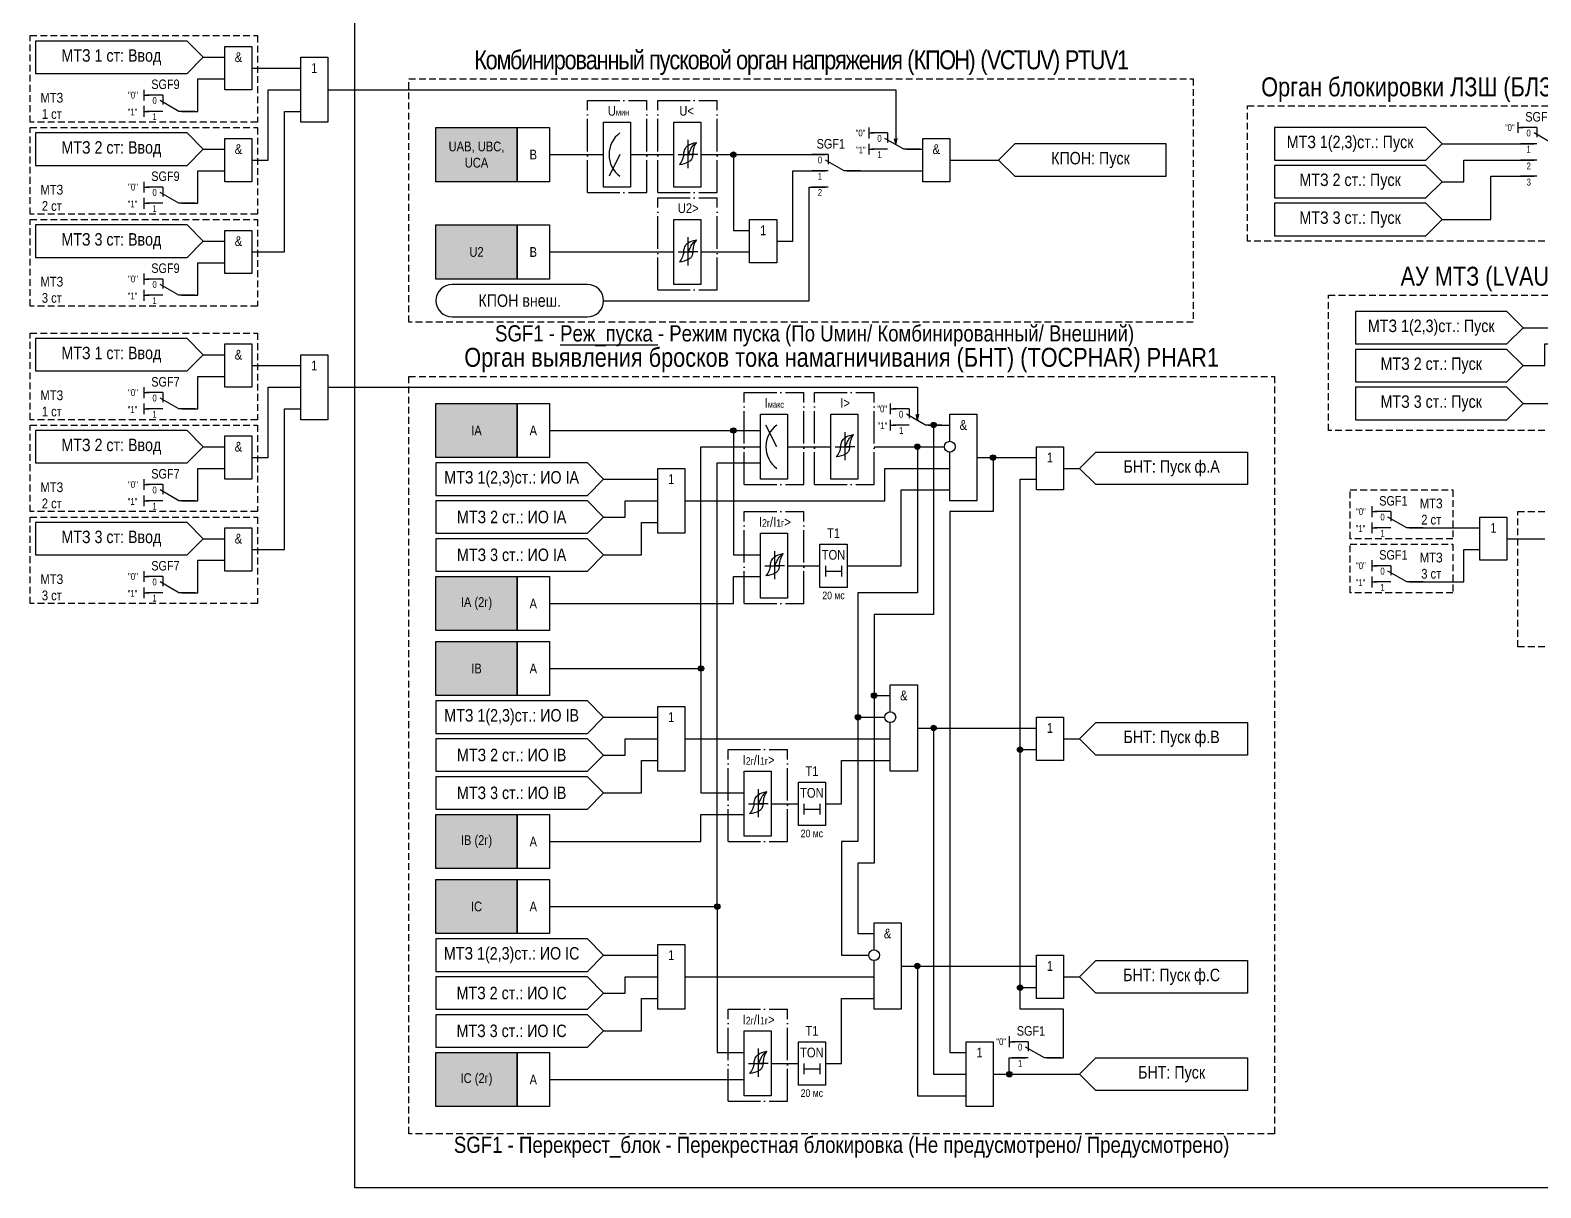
# Model space of a CAD drawing. Header units: millimetres. Extents: x -60 to 2170, y -116 to 657.
# Drawn here: x -60 to 219.2, y 0 to 214 of the extents above; entities that cross this region are included whole.
import ezdxf
from ezdxf.enums import TextEntityAlignment as Align

# ---------------------------------------------------------------- set-up
doc = ezdxf.new("R2010")
doc.units = ezdxf.units.MM
doc.linetypes.add('ACAD_ISO04W100', pattern=[30, 24, -3, 0, -3])
doc.linetypes.add('штриховая2', pattern=[0.375, 0.25, -0.125])
doc.layers.add('TEXT', color=7, linetype='Continuous', lineweight=25)
doc.layers.add('Основная', color=7, linetype='Continuous')
doc.styles.add('1.8_Gost_RD', font='ARIALN.TTF', dxfattribs={"height": 1.8})
doc.styles.add('2.5_Gost_RD', font='ARIALN.TTF', dxfattribs={"height": 2.5})
doc.styles.add('3.5_Gost_RD', font='ARIALN.TTF', dxfattribs={"height": 3.5})
doc.styles.add('Вывод', font='ARIALN.TTF', dxfattribs={"height": 2.5})
doc.styles.add('Компонент', font='ARIALN.TTF', dxfattribs={"height": 3.5})

# ---------------------------------------------------------------- blocks, each defined once
blk = doc.blocks.new('*U958')
at = {"layer": 'Основная', "ltscale": 0.35}
blk.add_line((6, 6), (6, 2.5), dxfattribs=at)
at = {"layer": 'Основная', "color": 0}
blk.add_line((0, 0), (7, 4), dxfattribs=at)
blk = doc.blocks.new('*U1036')
at = {"layer": 'Основная', "color": 0}
for p, q in [((-3, 6), (-9, 6)), ((-3, 0), (-9, 0)), ((9, 0), (3, 0))]:
    blk.add_line(p, q, dxfattribs=at)
at = {"layer": 'Основная', "ltscale": 0.25, "xscale": -1}
blk.add_blockref('*U958', (3, 0), dxfattribs=at)
at = {"layer": 'Основная'}
for tag, height, style, p in [('ОУ', 3.5, 'Компонент', (-2, 10)), ('В1', 2.5, 'Вывод', (-12.99, 6)), ('В2', 2.5, 'Вывод', (-6, 4)), ('В3', 2.5, 'Вывод', (-6, -2))]:
    blk.add_attdef(tag, text='', height=height, dxfattribs=dict(at, style=style)).set_placement(p, align=Align.MIDDLE_CENTER)
blk = doc.blocks.new('*U892')
at = {"layer": 'Основная', "linetype": 'ACAD_ISO04W100', "ltscale": 0.25}
for p, q in [((0, 0), (11, 0)), ((0, -17), (0, 0)), ((11, -17), (11, 0)), ((0, -17), (11, -17))]:
    blk.add_line(p, q, dxfattribs=at)
at = {"layer": 'Основная', "style": 'Компонент'}
blk.add_attdef('ОУ', text='', height=3.5, dxfattribs=at).set_placement((11, 0), align=Align.MIDDLE_CENTER)
blk = doc.blocks.new('Точка')
at = {"ltscale": 100}
h = blk.add_hatch(color=256, dxfattribs=at)
h.dxf.hatch_style = 1
edge = h.paths.add_edge_path()
edge.add_arc((0, 0), 0.5, 0, 360)
blk.add_circle((0, 0), 0.5, dxfattribs=at)
blk = doc.blocks.new('*U1016')
at = {"layer": 'Основная', "color": 0}
for p, q in [((-3, 6), (-9, 6)), ((-3, 0), (-9, 0)), ((9, 0), (3, 0))]:
    blk.add_line(p, q, dxfattribs=at)
at = {"layer": 'Основная', "ltscale": 0.25, "xscale": -1}
blk.add_blockref('*U958', (3, 0), dxfattribs=at)
at = {"layer": 'Основная'}
for tag, height, style, p in [('ОУ', 3.5, 'Компонент', (-2, 10)), ('В1', 2.5, 'Вывод', (-13, 6)), ('В2', 2.5, 'Вывод', (-6, 4)), ('В3', 2.5, 'Вывод', (-6, -2))]:
    blk.add_attdef(tag, text='', height=height, dxfattribs=dict(at, style=style)).set_placement(p, align=Align.MIDDLE_CENTER)
blk = doc.blocks.new('*U985')
at = {"layer": 'Основная', "color": 0}
for p, q in [((-3, 6), (-9, 6)), ((-3, 0), (-9, 0)), ((9, 0), (3, 0))]:
    blk.add_line(p, q, dxfattribs=at)
at = {"layer": 'Основная', "ltscale": 0.25, "xscale": -1}
blk.add_blockref('*U958', (3, 0), dxfattribs=at)
at = {"layer": 'Основная'}
for tag, height, style, p in [('ОУ', 3.5, 'Компонент', (-2, 10)), ('В1', 2.5, 'Вывод', (-14, 6)), ('В2', 2.5, 'Вывод', (-6, 4)), ('В3', 2.5, 'Вывод', (-6, -2))]:
    blk.add_attdef(tag, text='', height=height, dxfattribs=dict(at, style=style)).set_placement(p, align=Align.MIDDLE_CENTER)
blk = doc.blocks.new('*U1028')
at = {"layer": 'Основная', "linetype": 'ACAD_ISO04W100', "ltscale": 0.25}
for p, q in [((0, 0), (11, 0)), ((0, -17), (0, 0)), ((11, -17), (11, 0)), ((0, -17), (11, -17))]:
    blk.add_line(p, q, dxfattribs=at)
at = {"layer": 'Основная', "style": 'Компонент'}
blk.add_attdef('ОУ', text='', height=3.5, dxfattribs=at).set_placement((11, 0), align=Align.MIDDLE_CENTER)

msp = doc.modelspace()

# ---------------------------------------------------------------- hatches: boundary and pattern name
at = {"ltscale": 100, "true_color": 0xf7941d}
h = msp.add_hatch(color=30, dxfattribs=at)
h.dxf.hatch_style = 1
h.paths.add_polyline_path([(15, 196), (30, 196), (30, 186), (15, 186)])
h = msp.add_hatch(color=30, dxfattribs=at)
h.dxf.hatch_style = 1
h.paths.add_polyline_path([(15, 178), (30, 178), (30, 168), (15, 168)])
h = msp.add_hatch(color=30, dxfattribs=at)
h.dxf.hatch_style = 1
h.paths.add_polyline_path([(15, 145), (30, 145), (30, 135), (15, 135)])
h = msp.add_hatch(color=30, dxfattribs=at)
h.dxf.hatch_style = 1
h.paths.add_polyline_path([(15, 113), (30, 113), (30, 103), (15, 103)])
h = msp.add_hatch(color=30, dxfattribs=at)
h.dxf.hatch_style = 1
h.paths.add_polyline_path([(15, 101), (30, 101), (30, 91), (15, 91)])
h = msp.add_hatch(color=30, dxfattribs=at)
h.dxf.hatch_style = 1
h.paths.add_polyline_path([(15, 69), (30, 69), (30, 59), (15, 59)])
h = msp.add_hatch(color=30, dxfattribs=at)
h.dxf.hatch_style = 1
h.paths.add_polyline_path([(15, 57), (30, 57), (30, 47), (15, 47)])
h = msp.add_hatch(color=30, dxfattribs=at)
h.dxf.hatch_style = 1
h.paths.add_polyline_path([(15, 25), (30, 25), (30, 15), (15, 15)])

# ---------------------------------------------------------------- linework, layer by layer
at = {"color": 6, "ltscale": 100}
for p, q in [((-39, 203), (-39, 201)), ((-39, 202), (-38, 202)), ((-39, 200), (-39, 198)), ((-39, 199), (-38, 199)), ((-39, 186), (-39, 184)), ((-39, 185), (-38, 185)), ((-39, 183), (-39, 181)), ((-39, 182), (-38, 182)), ((-39, 169), (-39, 167)), ((-39, 168), (-38, 168)), ((-39, 166), (-39, 164)), ((-39, 165), (-38, 165)), ((-39, 148), (-39, 146)), ((-39, 147), (-38, 147)), ((-39, 145), (-39, 143)), ((-39, 144), (-38, 144)), ((-39, 131), (-39, 129)), ((-39, 130), (-38, 130)), ((-39, 128), (-39, 126)), ((-39, 127), (-38, 127)), ((188, 126), (188, 124)), ((188, 125), (189, 125)), ((188, 123), (188, 121)), ((188, 122), (189, 122)), ((188, 116), (188, 114)), ((188, 115), (189, 115)), ((-39, 114), (-39, 112)), ((-39, 113), (-38, 113)), ((188, 113), (188, 111)), ((188, 112), (189, 112)), ((-39, 111), (-39, 109)), ((-39, 110), (-38, 110))]:
    msp.add_line(p, q, dxfattribs=at)
at = {"ltscale": 100}
for p, q in [((95, 196), (95, 194)), ((215, 197), (215, 195)), ((215, 196), (216, 196)), ((95, 195), (96, 195)), ((95, 193), (95, 191)), ((95, 192), (96, 192)), ((218.5, 190), (215.5, 190)), ((87.5, 185), (84.5, 185)), ((218.5, 187), (215.5, 187)), ((99, 145), (99, 143)), ((99, 144), (100, 144)), ((78, 137), (76, 141)), ((99, 142), (99, 140)), ((99, 141), (100, 141)), ((91, 115), (91, 115)), ((87, 71), (87, 71)), ((121, 28), (121, 26)), ((121, 27), (122, 27)), ((87, 23), (87, 23))]:
    msp.add_line(p, q, dxfattribs=at)
for p, q in [((61.6, 193.72), (61.6, 188.52)), ((61.6, 175.72), (61.6, 170.52)), ((90.6, 139.72), (90.6, 134.52)), ((77.6, 117.72), (77.6, 112.52)), ((74.6, 73.72), (74.6, 68.52)), ((74.6, 25.72), (74.6, 20.52))]:
    msp.add_line(p, q)
at = {"color": 7, "ltscale": 100}
for p, q in [((49, 191), (47, 187)), ((59.79, 191), (61.6, 191)), ((60.81, 191), (62.49, 191)), ((63.42, 191), (61.6, 191)), ((59.79, 173), (61.6, 173)), ((60.81, 173), (62.49, 173)), ((63.42, 173), (61.6, 173)), ((88.79, 137), (90.6, 137)), ((89.81, 137), (91.49, 137)), ((92.42, 137), (90.6, 137)), ((75.79, 115), (77.6, 115)), ((76.81, 115), (78.49, 115)), ((79.42, 115), (77.6, 115)), ((72.79, 71), (74.6, 71)), ((73.81, 71), (75.49, 71)), ((76.42, 71), (74.6, 71)), ((72.79, 23), (74.6, 23)), ((73.81, 23), (75.49, 23)), ((76.42, 23), (74.6, 23))]:
    msp.add_line(p, q, dxfattribs=at)
at = {"color": 3, "ltscale": 100}
msp.add_lwpolyline([(0, 645), (370, 645), (370, 0), (0, 0)], close=True, dxfattribs=at)
msp.add_lwpolyline([(0, 645), (370, 645), (370, 0), (0, 0)], close=True, dxfattribs=at)
at = {"color": 6, "linetype": 'штриховая2', "ltscale": 5}
for points in [[(-60, 213), (-18, 213), (-18, 197), (-60, 197)], [(-60, 196), (-18, 196), (-18, 180), (-60, 180)], [(-60, 179), (-18, 179), (-18, 163), (-60, 163)], [(-60, 158), (-18, 158), (-18, 142), (-60, 142)], [(-60, 141), (-18, 141), (-18, 125), (-60, 125)], [(184, 129), (203, 129), (203, 120), (184, 120)], [(-60, 124), (-18, 124), (-18, 108), (-60, 108)], [(184, 119), (203, 119), (203, 110), (184, 110)]]:
    msp.add_lwpolyline(points, close=True, dxfattribs=at)
at = {"color": 6, "ltscale": 100}
for points in [[(-28, 209), (-31, 212), (-59, 212), (-59, 206), (-31, 206), (-28, 209)], [(-28, 209), (-24, 209)], [(-19, 207), (-10, 207)], [(-32, 199), (-29, 199), (-29, 205), (-24, 205)], [(-19, 190), (-16, 190), (-16, 203), (-10, 203)], [(-5, 203), (100, 203), (100, 192.86)], [(-19, 173), (-13, 173), (-13, 199), (-10, 199)], [(-28, 192), (-31, 195), (-59, 195), (-59, 189), (-31, 189), (-28, 192)], [(99.72, 194), (100, 192.86), (100.28, 194)], [(-28, 192), (-24, 192)], [(-32, 182), (-29, 182), (-29, 188), (-24, 188)], [(-28, 175), (-31, 178), (-59, 178), (-59, 172), (-31, 172), (-28, 175)], [(-28, 175), (-24, 175)], [(-32, 165), (-29, 165), (-29, 171), (-24, 171)], [(-28, 154), (-31, 157), (-59, 157), (-59, 151), (-31, 151), (-28, 154)], [(-28, 154), (-24, 154)], [(-19, 152), (-10, 152)], [(-32, 144), (-29, 144), (-29, 150), (-24, 150)], [(-19, 135), (-16, 135), (-16, 148), (-10, 148)], [(-5, 148), (104, 148), (104, 141.86)], [(-19, 118), (-13, 118), (-13, 144), (-10, 144)], [(103.72, 143), (104, 141.86), (104.28, 143)], [(-28, 137), (-31, 140), (-59, 140), (-59, 134), (-31, 134), (-28, 137)], [(-28, 137), (-24, 137)], [(-32, 127), (-29, 127), (-29, 133), (-24, 133)], [(-28, 120), (-31, 123), (-59, 123), (-59, 117), (-31, 117), (-28, 120)], [(195, 122), (208, 122)], [(-28, 120), (-24, 120)], [(195, 112), (205, 112), (205, 118), (208, 118)], [(213, 120), (220, 120)], [(-32, 110), (-29, 110), (-29, 116), (-24, 116)]]:
    msp.add_lwpolyline(points, dxfattribs=at)
for points in [[(-24, 211), (-19, 211), (-19, 203), (-24, 203)], [(-10, 209), (-5, 209), (-5, 197), (-10, 197)], [(-24, 194), (-19, 194), (-19, 186), (-24, 186)], [(-24, 177), (-19, 177), (-19, 169), (-24, 169)], [(-24, 156), (-19, 156), (-19, 148), (-24, 148)], [(-10, 154), (-5, 154), (-5, 142), (-10, 142)], [(-24, 139), (-19, 139), (-19, 131), (-24, 131)], [(208, 124), (213, 124), (213, 116), (208, 116)], [(-24, 122), (-19, 122), (-19, 114), (-24, 114)]]:
    msp.add_lwpolyline(points, close=True, dxfattribs=at)
at = {"linetype": 'штриховая2', "ltscale": 5}
for points in [[(10, 205), (155, 205), (155, 160), (10, 160)], [(165, 200), (265, 200), (265, 175), (165, 175)], [(180, 165), (280, 165), (280, 140), (180, 140)], [(10, 150), (170, 150), (170, 10), (10, 10)], [(215, 125), (325, 125), (325, 100), (215, 100)]]:
    msp.add_lwpolyline(points, close=True, dxfattribs=at)
at = {"ltscale": 100}
for points in [[(15, 196), (30, 196), (30, 186), (15, 186)], [(30, 196), (36, 196), (36, 186), (30, 186)], [(46, 197), (51, 197), (51, 185), (46, 185)], [(59, 197), (64, 197), (64, 185), (59, 185)], [(105, 194), (110, 194), (110, 186), (105, 186)], [(122, 193), (119, 190), (122, 187), (150, 187), (150, 193)], [(59, 179), (64, 179), (64, 167), (59, 167)], [(73, 179), (78, 179), (78, 171), (73, 171)], [(15, 178), (30, 178), (30, 168), (15, 168)], [(30, 178), (36, 178), (36, 168), (30, 168)], [(15, 145), (30, 145), (30, 135), (15, 135)], [(30, 145), (36, 145), (36, 135), (30, 135)], [(75, 143), (80, 143), (80, 131), (75, 131)], [(88, 143), (93, 143), (93, 131), (88, 131)], [(126, 137), (131, 137), (131, 129), (126, 129)], [(165, 136), (165, 130), (137, 130), (134, 133), (137, 136)], [(56, 133), (61, 133), (61, 121), (56, 121)], [(75, 121), (80, 121), (80, 109), (75, 109)], [(86, 119), (91, 119), (91, 111), (86, 111)], [(15, 113), (30, 113), (30, 103), (15, 103)], [(30, 113), (36, 113), (36, 103), (30, 103)], [(15, 101), (30, 101), (30, 91), (15, 91)], [(30, 101), (36, 101), (36, 91), (30, 91)], [(56, 89), (61, 89), (61, 77), (56, 77)], [(126, 87), (131, 87), (131, 79), (126, 79)], [(165, 86), (165, 80), (137, 80), (134, 83), (137, 86)], [(72, 77), (77, 77), (77, 65), (72, 65)], [(82, 75), (87, 75), (87, 67), (82, 67)], [(15, 69), (30, 69), (30, 59), (15, 59)], [(30, 69), (36, 69), (36, 59), (30, 59)], [(15, 57), (30, 57), (30, 47), (15, 47)], [(30, 57), (36, 57), (36, 47), (30, 47)], [(56, 45), (61, 45), (61, 33), (56, 33)], [(126, 43), (131, 43), (131, 35), (126, 35)], [(165, 42), (165, 36), (137, 36), (134, 39), (137, 42)], [(72, 29), (77, 29), (77, 17), (72, 17)], [(82, 27), (87, 27), (87, 19), (82, 19)], [(113, 27), (118, 27), (118, 15), (113, 15)], [(15, 25), (30, 25), (30, 15), (15, 15)], [(30, 25), (36, 25), (36, 15), (30, 15)], [(165, 24), (165, 18), (137, 18), (134, 21), (137, 24)]]:
    msp.add_lwpolyline(points, close=True, dxfattribs=at)
for points in [[(201, 193), (198, 196), (170, 196), (170, 190), (198, 190), (201, 193)], [(201, 193), (218, 193)], [(36, 191), (46, 191)], [(51, 191), (59, 191)], [(64, 191), (70, 191), (70, 177), (73, 177)], [(64, 191), (87, 191)], [(102, 192), (105, 192)], [(110, 190), (119, 190)], [(201, 186), (205, 186), (205, 190), (218, 190)], [(78, 175), (81, 175), (81, 188), (87, 188)], [(91, 188), (105, 188)], [(201, 186), (198, 189), (170, 189), (170, 183), (198, 183), (201, 186)], [(46, 164), (84, 164), (84, 185), (87, 185)], [(201, 179), (210, 179), (210, 187), (218, 187)], [(201, 179), (198, 182), (170, 182), (170, 176), (198, 176), (201, 179)], [(36, 173), (59, 173)], [(64, 173), (73, 173)], [(216, 159), (213, 162), (185, 162), (185, 156), (213, 156), (216, 159)], [(216, 159), (230, 159)], [(216, 152), (213, 155), (185, 155), (185, 149), (213, 149), (216, 152)], [(216, 152), (220, 152), (220, 156), (230, 156)], [(216, 145), (225, 145), (225, 153), (230, 153)], [(216, 145), (213, 148), (185, 148), (185, 142), (213, 142), (216, 145)], [(110, 138), (110, 143), (115, 143), (115, 127), (110, 127), (110, 136)], [(36, 140), (75, 140)], [(36, 140), (70, 140), (70, 117), (75, 117)], [(106, 141), (107, 141), (107, 106), (96, 106), (96, 60), (93, 60), (93, 47), (96, 47)], [(106, 141), (107, 141), (107, 106), (96, 106), (96, 91), (99, 91)], [(106, 141), (109, 141), (109, 141), (110, 141)], [(36, 96), (64, 96), (64, 137), (75, 137)], [(80, 137), (88, 137)], [(96, 137), (104, 137), (104, 110), (93, 110), (93, 64), (90, 64), (90, 43), (95, 43)], [(96, 137), (104, 137), (104, 110), (93, 110), (93, 87), (98, 87)], [(96, 137), (109, 137)], [(115, 135), (118, 135), (118, 125), (110, 125), (110, 25), (113, 25)], [(115, 135), (126, 135)], [(46, 131), (43, 134), (15, 134), (15, 128), (43, 128), (46, 131)], [(36, 52), (67, 52), (67, 134), (75, 134)], [(61, 127), (98, 127), (98, 133), (110, 133)], [(131, 133), (134, 133)], [(46, 131), (56, 131)], [(91, 115), (101, 115), (101, 129), (110, 129)], [(128, 24), (131, 24), (131, 33), (123, 33), (123, 131), (126, 131)], [(46, 124), (43, 127), (15, 127), (15, 121), (43, 121), (46, 124)], [(46, 124), (50, 124), (50, 127), (56, 127)], [(46, 117), (53, 117), (53, 123), (56, 123)], [(46, 117), (43, 120), (15, 120), (15, 114), (43, 114), (46, 117)], [(80, 115), (86, 115)], [(87, 115), (87, 113)], [(90, 115), (90, 113)], [(36, 108), (70, 108), (70, 113), (75, 113)], [(87, 114), (90, 114)], [(36, 96), (64, 96), (64, 73), (72, 73)], [(99, 88), (99, 93), (104, 93), (104, 77), (99, 77), (99, 86)], [(46, 87), (43, 90), (15, 90), (15, 84), (43, 84), (46, 87)], [(46, 87), (56, 87)], [(104, 85), (126, 85)], [(104, 85), (107, 85), (107, 21), (113, 21)], [(46, 80), (43, 83), (15, 83), (15, 77), (43, 77), (46, 80)], [(46, 80), (50, 80), (50, 83), (56, 83)], [(61, 83), (99, 83)], [(128, 24), (131, 24), (131, 33), (123, 33), (123, 81), (126, 81)], [(131, 83), (134, 83)], [(46, 73), (53, 73), (53, 79), (56, 79)], [(87, 71), (90, 71), (90, 79), (99, 79)], [(46, 73), (43, 76), (15, 76), (15, 70), (43, 70), (46, 73)], [(77, 71), (82, 71)], [(83, 71), (83, 69)], [(83, 70), (86, 70)], [(86, 71), (86, 69)], [(36, 64), (64, 64), (64, 69), (72, 69)], [(36, 52), (67, 52), (67, 25), (72, 25)], [(96, 44), (96, 49), (101, 49), (101, 33), (96, 33), (96, 42)], [(46, 43), (43, 46), (15, 46), (15, 40), (43, 40), (46, 43)], [(46, 43), (56, 43)], [(101, 41), (126, 41)], [(101, 41), (104, 41), (104, 17), (113, 17)], [(46, 36), (43, 39), (15, 39), (15, 33), (43, 33), (46, 36)], [(46, 36), (50, 36), (50, 39), (56, 39)], [(61, 39), (96, 39)], [(128, 24), (131, 24), (131, 33), (123, 33), (123, 37), (126, 37)], [(131, 39), (134, 39)], [(46, 29), (53, 29), (53, 35), (56, 35)], [(87, 23), (90, 23), (90, 35), (96, 35)], [(46, 29), (43, 32), (15, 32), (15, 26), (43, 26), (46, 29)], [(77, 23), (82, 23)], [(83, 23), (83, 21)], [(86, 23), (86, 21)], [(118, 21), (121, 21), (121, 24), (124, 24)], [(36, 20), (72, 20)], [(83, 22), (86, 22)], [(118, 21), (134, 21)]]:
    msp.add_lwpolyline(points, dxfattribs=at)
msp.add_lwpolyline([(18, 161), (43, 161, 1), (43, 167), (18, 167, 1)], format="xyb", close=True, dxfattribs=at)
for centre in [(110, 137), (99, 87), (96, 43)]:
    msp.add_circle(centre, 1, dxfattribs=at)
at = {"color": 7, "ltscale": 100}
for centre in [(52, 191), (81, 137)]:
    msp.add_arc(centre, 5, 126.8699, 233.1301, dxfattribs=at)
for points in [[(60.8, 190.92), (60.95, 191.71), (61.44, 192.54), (63.2, 193.26)], [(61.6, 191), (62, 191.72), (62.47, 192.6), (63.2, 193.26)], [(62.48, 190.92), (62.6, 191.71), (62.81, 192.54), (63.2, 193.26)], [(60.8, 190.92), (60.6, 190.13), (60, 189.12)], [(62.48, 190.92), (62.25, 190.13), (61.76, 189.67), (60, 189.12)], [(60.8, 172.92), (60.95, 173.71), (61.44, 174.54), (63.2, 175.26)], [(61.6, 173), (62, 173.72), (62.47, 174.6), (63.2, 175.26)], [(62.48, 172.92), (62.6, 173.71), (62.81, 174.54), (63.2, 175.26)], [(60.8, 172.92), (60.6, 172.13), (60, 171.12)], [(62.48, 172.92), (62.25, 172.13), (61.76, 171.67), (60, 171.12)], [(89.8, 136.92), (89.6, 136.13), (89, 135.12)], [(91.48, 136.92), (91.25, 136.13), (90.76, 135.67), (89, 135.12)], [(89.8, 136.92), (89.95, 137.71), (90.44, 138.54), (92.2, 139.26)], [(90.6, 137), (91, 137.72), (91.47, 138.6), (92.2, 139.26)], [(91.48, 136.92), (91.6, 137.71), (91.81, 138.54), (92.2, 139.26)], [(76.8, 114.92), (76.6, 114.13), (76, 113.12)], [(78.48, 114.92), (78.25, 114.13), (77.76, 113.67), (76, 113.12)], [(76.8, 114.92), (76.95, 115.71), (77.44, 116.54), (79.2, 117.26)], [(77.6, 115), (78, 115.72), (78.47, 116.6), (79.2, 117.26)], [(78.48, 114.92), (78.6, 115.71), (78.81, 116.54), (79.2, 117.26)], [(73.8, 70.92), (73.95, 71.71), (74.44, 72.54), (76.2, 73.26)], [(74.6, 71), (75, 71.72), (75.47, 72.6), (76.2, 73.26)], [(75.48, 70.92), (75.6, 71.71), (75.81, 72.54), (76.2, 73.26)], [(73.8, 70.92), (73.6, 70.13), (73, 69.12)], [(75.48, 70.92), (75.25, 70.13), (74.76, 69.67), (73, 69.12)], [(73.8, 22.92), (73.95, 23.71), (74.44, 24.54), (76.2, 25.26)], [(74.6, 23), (75, 23.72), (75.47, 24.6), (76.2, 25.26)], [(75.48, 22.92), (75.6, 23.71), (75.81, 24.54), (76.2, 25.26)], [(73.8, 22.92), (73.6, 22.13), (73, 21.12)], [(75.48, 22.92), (75.25, 22.13), (74.76, 21.67), (73, 21.12)]]:
    msp.add_spline(points, degree=3)

# ---------------------------------------------------------------- block references
at = {"color": 3, "ltscale": 100}
msp.add_blockref('Точка', (70, 191), dxfattribs=at)
at = {"ltscale": 100}
for p in [(70, 140), (107, 141), (104, 137), (118, 135), (64, 96), (96, 91), (93, 87), (107, 85), (123, 81), (67, 52), (104, 41), (123, 37), (121, 21)]:
    msp.add_blockref('Точка', p, dxfattribs=at)
at = {"layer": 'Основная', "color": 6, "ltscale": 0.25, "xscale": 0.5, "yscale": 0.5, "zscale": 0.5}
for p, values in [((-34, 199), {'ОУ': 'SGF9', 'В1': '"0"', 'В2': '0', 'В3': '1'}), ((-34, 182), {'ОУ': 'SGF9', 'В1': '"0"', 'В2': '0', 'В3': '1'}), ((-34, 165), {'ОУ': 'SGF9', 'В1': '"0"', 'В2': '0', 'В3': '1'}), ((-34, 144), {'ОУ': 'SGF7', 'В1': '"0"', 'В2': '0', 'В3': '1'}), ((-34, 127), {'ОУ': 'SGF7', 'В1': '"0"', 'В2': '0', 'В3': '1'}), ((193, 122), {'ОУ': 'SGF1', 'В1': '"0"', 'В2': '0', 'В3': '1'}), ((193, 112), {'ОУ': 'SGF1', 'В1': '"0"', 'В2': '0', 'В3': '1'}), ((-34, 110), {'ОУ': 'SGF7', 'В1': '"0"', 'В2': '0', 'В3': '1'})]:
    msp.add_blockref('*U985', p, dxfattribs=at).add_auto_attribs(values)
at = {"layer": 'Основная', "ltscale": 0.25}
for name, p in [('*U892', (43, 201)), ('*U1028', (56, 201)), ('*U892', (56, 183)), ('*U892', (72, 147)), ('*U892', (85, 147)), ('*U892', (72, 125)), ('*U892', (69, 81)), ('*U892', (69, 33))]:
    msp.add_blockref(name, p, dxfattribs=at)
at = {"layer": 'Основная', "ltscale": 0.25, "xscale": 0.5, "yscale": 0.5, "zscale": 0.5}
for p in [(220, 193), (126, 24)]:
    msp.add_blockref('*U1036', p, dxfattribs=at).add_auto_attribs({'ОУ': 'SGF1', 'В1': '"0"', 'В2': '0', 'В3': '1'})
at = {"layer": 'Основная', "ltscale": 0.25}
ref = msp.add_blockref('*U1016', (100, 192), dxfattribs=dict(at, xscale=0.5, yscale=0.5, zscale=0.5))
ref.add_attrib('В1', '"0"', dxfattribs={"height": 1.25, "style": 'Вывод'}).set_placement((93.5, 195), align=Align.MIDDLE_CENTER)
ref.add_attrib('В2', '0', dxfattribs={"height": 1.25, "style": 'Вывод'}).set_placement((97, 194), align=Align.MIDDLE_CENTER)
ref.add_attrib('В3', '1', dxfattribs={"height": 1.25, "style": 'Вывод'}).set_placement((97, 191), align=Align.MIDDLE_CENTER)
ref = msp.add_blockref('*U985', (89, 188), dxfattribs=dict(at, xscale=0.5, yscale=0.5, zscale=0.5))
ref.add_attrib('ОУ', 'SGF1', dxfattribs={"height": 1.75, "style": 'Компонент'}).set_placement((88, 193), align=Align.MIDDLE_CENTER)
ref.add_attrib('В2', '0', dxfattribs={"height": 1.25, "style": 'Вывод'}).set_placement((86, 190), align=Align.MIDDLE_CENTER)
ref.add_attrib('В3', '1', dxfattribs={"height": 1.25, "style": 'Вывод'}).set_placement((86, 187), align=Align.MIDDLE_CENTER)
ref = msp.add_blockref('*U1016', (104, 141), dxfattribs=dict(at, xscale=0.5, yscale=0.5, zscale=0.5))
ref.add_attrib('В1', '"0"', dxfattribs={"height": 1.25, "style": 'Вывод'}).set_placement((97.5, 144), align=Align.MIDDLE_CENTER)
ref.add_attrib('В2', '0', dxfattribs={"height": 1.25, "style": 'Вывод'}).set_placement((101, 143), align=Align.MIDDLE_CENTER)
ref.add_attrib('В3', '1', dxfattribs={"height": 1.25, "style": 'Вывод'}).set_placement((101, 140), align=Align.MIDDLE_CENTER)

# ---------------------------------------------------------------- texts
at = {"color": 6, "ltscale": 100, "char_height": 1.8, "width": 5, "attachment_point": 5, "style": '2.5_Gost_RD'}
for s, insert in [('&', (-21.5, 209)), ('1', (-7.5, 207)), ('&', (-21.5, 192)), ('&', (-21.5, 175)), ('&', (-21.5, 154)), ('1', (-7.5, 152)), ('&', (-21.5, 137)), ('1', (210.5, 122)), ('&', (-21.5, 120))]:
    msp.add_mtext(s, dxfattribs=dict(at, insert=insert))
at = {"color": 30, "ltscale": 100, "attachment_point": 5}
for s, insert, char_height, width, style in [('{\\T0.9;Комбинированный пусковой орган напряжения (КПОН) (VCTUV) \\C6;PTUV1}', (82.5, 208), 3.5, 145, '3.5_Gost_RD'), ('Орган блокировки ЛЗШ (БЛЗШ) (LBPRBLC) {\\C6;RBLC1}', (215, 203), 3.5, 100, '3.5_Gost_RD'), ('МТЗ \\P1 ст', (-56, 200), 1.8, 8, '2.5_Gost_RD'), ('МТЗ \\P2 ст', (-56, 183), 1.8, 8, '2.5_Gost_RD'), ('\\pt108.5;АУ МТЗ (LVAUATOCPSSU) {\\C6;AUAPSSU1}', (230, 168), 3.5, 100, '3.5_Gost_RD'), ('МТЗ \\P3 ст', (-56, 166), 1.8, 8, '2.5_Gost_RD'), ('SGF1 - {\\LРеж_пуска} - Режим пуска (По Uмин/ Комбинированный/ Внешний)', (85, 157.5), 3, 140, '3.5_Gost_RD'), ('Орган выявления бросков тока намагничивания (БНТ) (TOCPHAR) {\\C6;PHAR1}', (90, 153), 3.5, 160, '3.5_Gost_RD'), ('МТЗ \\P1 ст', (-56, 145), 1.8, 8, '2.5_Gost_RD'), ('МТЗ \\P2 ст', (-56, 128), 1.8, 8, '2.5_Gost_RD'), ('МТЗ\\P2 ст', (199, 125), 1.8, 8, '2.5_Gost_RD'), ('МТЗ\\P3 ст', (199, 115), 1.8, 8, '2.5_Gost_RD'), ('МТЗ \\P3 ст', (-56, 111), 1.8, 8, '2.5_Gost_RD'), ('SGF1 - Перекрест_блок - Перекрестная блокировка^I(Не предусмотрено/ Предусмотрено)', (90, 7.5), 3, 160, '3.5_Gost_RD')]:
    msp.add_mtext(s, dxfattribs=dict(at, insert=insert, char_height=char_height, width=width, style=style))
at = {"color": 6, "ltscale": 100, "char_height": 1.25, "attachment_point": 1, "style": '3.5_Gost_RD'}
for insert in [(-42, 199.5), (-42, 182.5), (-42, 165.5), (-42, 144.5), (-42, 127.5), (185, 122.5), (185, 112.5), (-42, 110.5)]:
    msp.add_mtext_dynamic_manual_height_columns('"1"', width=2, gutter_width=17.5, heights=[0], dxfattribs=dict(at, insert=insert))
at = {"color": 7, "ltscale": 100, "char_height": 1.8, "attachment_point": 1, "style": '1.8_Gost_RD'}
for s, width, insert in [('\\pi2.78586;U{\\H0.66667x;мин}', 11, (44, 200)), ('U<', 4, (60, 200)), ('\\pi3.7178;U2>', 11, (56, 182)), ('\\pi2.78586;I{\\H0.66667x;макс}', 11, (73, 146)), ('\\pi4.7676;I>', 11, (85, 146)), ('\\pi2.71685;I{\\H0.77778x;2г\\H1.28571x;/I\\H0.77778x;1г\\H1.28571x;>}', 11, (72, 124)), ('\\pi2.71685;I{\\H0.77778x;2г\\H1.28571x;/I\\H0.77778x;1г\\H1.28571x;>}', 11, (69, 80)), ('\\pi2.71685;I{\\H0.77778x;2г\\H1.28571x;/I\\H0.77778x;1г\\H1.28571x;>}', 11, (69, 32))]:
    msp.add_mtext_dynamic_manual_height_columns(s, width=width, gutter_width=17.5, heights=[0], dxfattribs=dict(at, insert=insert))
at = {"ltscale": 100, "attachment_point": 5}
for s, insert, char_height, width, style in [('UAB, UBC, ^JUCA ', (22.5, 191), 1.8, 15, '1.8_Gost_RD'), ('&', (107.5, 192), 1.8, 5, '2.5_Gost_RD'), ('В ', (33, 191), 1.8, 6, '1.8_Gost_RD'), ('КПОН: Пуск', (136, 190), 2.3, 28, '2.5_Gost_RD'), ('1', (75.5, 177), 1.8, 5, '2.5_Gost_RD'), ('U2', (22.5, 173), 1.8, 15, '1.8_Gost_RD'), ('В ', (33, 173), 1.8, 6, '1.8_Gost_RD'), ('КПОН внеш.', (30.5, 164), 2.3, 31, '2.5_Gost_RD'), ('IA', (22.5, 140), 1.8, 15, '1.8_Gost_RD'), ('А ', (33, 140), 1.8, 6, '1.8_Gost_RD'), ('&', (112.5, 141), 1.8, 5, '2.5_Gost_RD'), ('1', (128.5, 135), 1.8, 5, '2.5_Gost_RD'), ('БНТ: Пуск ф.А', (151, 133), 2.3, 28, '2.5_Gost_RD'), ('1', (58.5, 131), 1.8, 5, '2.5_Gost_RD'), ('T1', (88.5, 121), 1.8, 5, '2.5_Gost_RD'), ('TON', (88.5, 117), 1.8, 5, '2.5_Gost_RD'), ('IA (2г)', (22.5, 108), 1.8, 15, '1.8_Gost_RD'), ('20 мс', (88.5, 109.5), 1.4, 5, '2.5_Gost_RD'), ('А ', (33, 108), 1.8, 6, '1.8_Gost_RD'), ('IB', (22.5, 96), 1.8, 15, '1.8_Gost_RD'), ('А ', (33, 96), 1.8, 6, '1.8_Gost_RD'), ('&', (101.5, 91), 1.8, 5, '2.5_Gost_RD'), ('1', (58.5, 87), 1.8, 5, '2.5_Gost_RD'), ('1', (128.5, 85), 1.8, 5, '2.5_Gost_RD'), ('БНТ: Пуск ф.В', (151, 83), 2.3, 28, '2.5_Gost_RD'), ('T1', (84.5, 77), 1.8, 5, '2.5_Gost_RD'), ('TON', (84.5, 73), 1.8, 5, '2.5_Gost_RD'), ('IB (2г)', (22.5, 64), 1.8, 15, '1.8_Gost_RD'), ('А ', (33, 64), 1.8, 6, '1.8_Gost_RD'), ('20 мс', (84.5, 65.5), 1.4, 5, '2.5_Gost_RD'), ('IC', (22.5, 52), 1.8, 15, '1.8_Gost_RD'), ('А ', (33, 52), 1.8, 6, '1.8_Gost_RD'), ('&', (98.5, 47), 1.8, 5, '2.5_Gost_RD'), ('1', (58.5, 43), 1.8, 5, '2.5_Gost_RD'), ('1', (128.5, 41), 1.8, 5, '2.5_Gost_RD'), ('БНТ: Пуск ф.С', (151, 39), 2.3, 28, '2.5_Gost_RD'), ('T1', (84.5, 29), 1.8, 5, '2.5_Gost_RD'), ('TON', (84.5, 25), 1.8, 5, '2.5_Gost_RD'), ('1', (115.5, 25), 1.8, 5, '2.5_Gost_RD'), ('БНТ: Пуск', (151, 21), 2.3, 28, '2.5_Gost_RD'), ('IC (2г)', (22.5, 20), 1.8, 15, '1.8_Gost_RD'), ('А ', (33, 20), 1.8, 6, '1.8_Gost_RD'), ('20 мс', (84.5, 17.5), 1.4, 5, '2.5_Gost_RD')]:
    msp.add_mtext(s, dxfattribs=dict(at, insert=insert, char_height=char_height, width=width, style=style))
at = {"ltscale": 100, "char_height": 1.25, "attachment_point": 1, "style": '3.5_Gost_RD'}
for s, insert in [('"1"', (92.63, 192.5)), ('2', (216.63, 189.54)), ('2', (85.59, 184.66)), ('3', (216.63, 186.54)), ('"1"', (96.63, 141.5))]:
    msp.add_mtext_dynamic_manual_height_columns(s, width=2, gutter_width=17.5, heights=[0], dxfattribs=dict(at, insert=insert))
at = {"layer": 'TEXT', "ltscale": 100, "char_height": 2.3, "width": 28, "attachment_point": 5, "style": '2.5_Gost_RD'}
for s, insert in [('МТЗ 1 ст: Ввод', (-45, 209)), ('МТЗ 2 ст: Ввод', (-45, 192)), ('МТЗ 1(2,3)ст.: Пуск', (184, 193)), ('МТЗ 2 ст.: Пуск', (184, 186)), ('МТЗ 3 ст.: Пуск', (184, 179)), ('МТЗ 3 ст: Ввод', (-45, 175)), ('МТЗ 1(2,3)ст.: Пуск', (199, 159)), ('МТЗ 1 ст: Ввод', (-45, 154)), ('МТЗ 2 ст.: Пуск', (199, 152)), ('МТЗ 3 ст.: Пуск', (199, 145)), ('МТЗ 2 ст: Ввод', (-45, 137)), ('МТЗ 1(2,3)ст.: ИО IА', (29, 131)), ('МТЗ 2 ст.: ИО IА', (29, 124)), ('МТЗ 3 ст: Ввод', (-45, 120)), ('МТЗ 3 ст.: ИО IА', (29, 117)), ('МТЗ 1(2,3)ст.: ИО IB', (29, 87)), ('МТЗ 2 ст.: ИО IB', (29, 80)), ('МТЗ 3 ст.: ИО IB', (29, 73)), ('МТЗ 1(2,3)ст.: ИО IC', (29, 43)), ('МТЗ 2 ст.: ИО IC', (29, 36)), ('МТЗ 3 ст.: ИО IC', (29, 29))]:
    msp.add_mtext(s, dxfattribs=dict(at, insert=insert))

doc.saveas('drawing.dxf')
